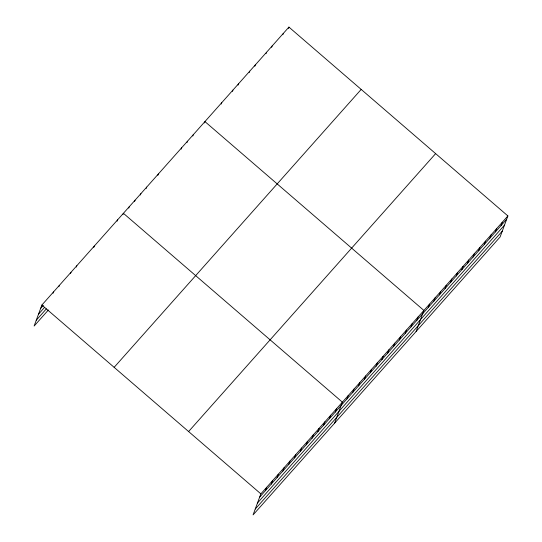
<?xml version="1.0" encoding="UTF-8"?>
<svg xmlns="http://www.w3.org/2000/svg" width="542" height="542" viewBox="0 0 542 542"><rect width="100%" height="100%" fill="white"/><g stroke="black" fill="none" stroke-linecap="round" stroke-linejoin="round"><path stroke-width="0.81" d="M507.895 215.94L260.858 493.864L253.073 514.9L500.11 236.976L507.895 215.94L288.927 27.1L41.89 305.024L34.105 326.06L48.401 309.983M53.041 293.263L53.536 291.921M58.861 286.711L59.356 285.37M70.507 273.608L71.002 272.267M76.334 267.057L76.829 265.722M93.8 247.403L94.294 246.068M117.092 221.197L117.587 219.862M122.919 214.646L123.413 213.311L342.375 402.15L334.597 423.187M128.739 208.094L129.233 206.759M134.565 201.543L135.06 200.208M140.385 194.991L140.879 193.657M146.211 188.447L146.706 187.105M157.857 175.344L158.352 174.002M181.15 149.138L181.645 147.797M186.97 142.587L187.464 141.245M192.796 136.035L193.291 134.694M204.436 122.932L204.937 121.598L423.898 310.43L416.121 331.467M221.238 104.03L221.732 102.695M232.437 91.435L232.931 90.094M238.033 85.135L238.527 83.8M249.232 72.533L249.727 71.198M254.835 66.232L255.329 64.898M266.034 53.638L266.529 52.296M271.63 47.337L272.125 46.002M282.829 34.735L283.324 33.401M288.432 28.435L288.927 27.1M265.445 490.652L266.678 487.312M271.264 484.108L272.504 480.761M277.091 477.556L278.324 474.209M282.91 471.005L284.15 467.658M288.737 464.453L289.97 461.106M294.557 457.902L295.797 454.555M300.383 451.351L301.616 448.004M306.203 444.799L307.443 441.452M312.023 438.248L313.262 434.901M317.849 431.696L319.089 428.349M323.669 425.145L324.909 421.798M329.495 418.593L330.728 415.247M335.315 412.042L336.555 408.702M346.961 398.939L348.201 395.599M352.788 392.388L354.021 389.048M358.608 385.836L359.847 382.496M364.434 379.285L365.667 375.945M370.254 372.733L371.494 369.393M376.08 366.182L377.313 362.842M381.9 359.631L383.14 356.29M387.726 353.079L388.96 349.739M393.546 346.534L394.786 343.188M399.373 339.983L400.606 336.636M405.192 333.432L406.432 330.085M411.019 326.88L412.252 323.533M416.839 320.329L418.078 316.982M428.261 307.477L429.501 304.13M433.864 301.176L435.097 297.836M439.46 294.875L440.7 291.535M445.063 288.574L446.296 285.234M450.659 282.28L451.899 278.934M456.262 275.98L457.495 272.633M461.859 269.679L463.098 266.332M467.461 263.378L468.694 260.038M473.058 257.077L474.297 253.737M478.661 250.777L479.894 247.437M484.257 244.483L485.497 241.136M489.86 238.182L491.093 234.835M495.456 231.881L496.696 228.534M501.059 225.58L502.292 222.234M40.65 308.371L43.299 305.39M38.496 314.211L44.315 307.66M36.267 320.227L46.327 308.906M114.145 367.341L361.182 89.416M188.596 431.547L435.632 153.623M259.618 497.204L506.655 219.28M257.457 503.044L504.494 225.12M255.235 509.06L502.271 231.136M41.89 305.024L260.858 493.864"/></g></svg>
